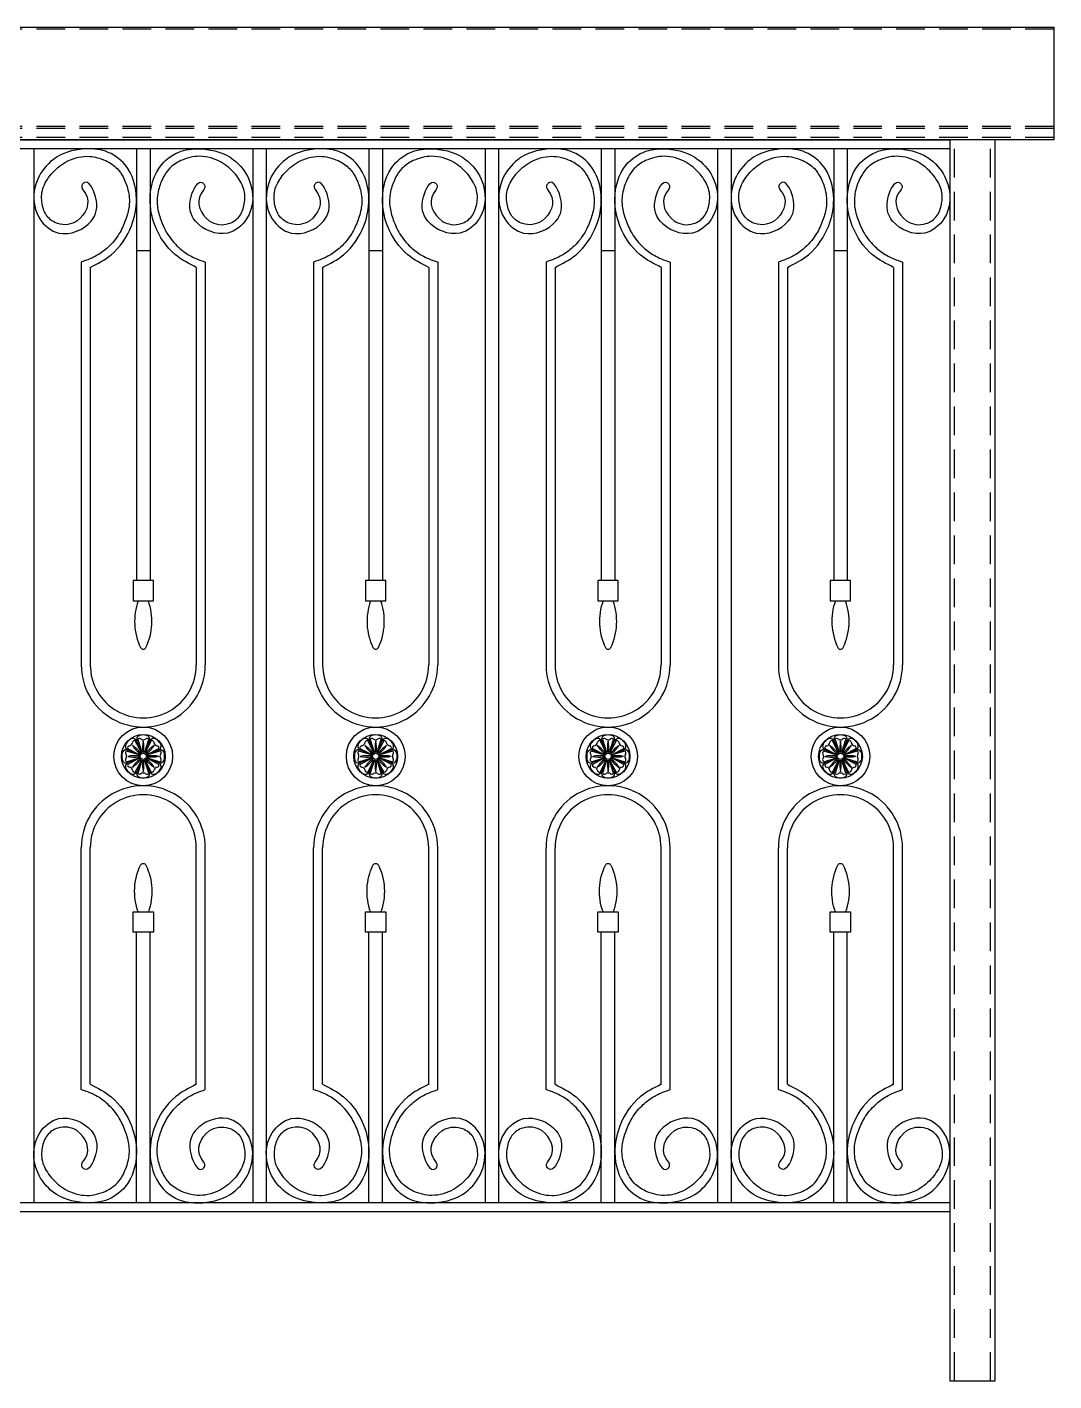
# Model space of a CAD drawing. Header units: millimetres. Extents: x -4207 to 9982, y -4789 to 6242.
# Drawn here: x 1894 to 2804, y 5042 to 6242 of the extents above; entities that cross this region are included whole.
import ezdxf

# ---------------------------------------------------------------- set-up
doc = ezdxf.new("R2010")
doc.units = ezdxf.units.MM
doc.header["$MEASUREMENT"] = 0
doc.linetypes.add('DASHED', pattern=[19.05, 12.7, -6.35])
for name, color, linetype in [('@F05_Section_Steel', 24, 'Continuous'), ('F01_Section_AL', 92, 'Continuous'), ('F22_Dim', 9, 'Continuous'), ('XX', 6, 'DASHED')]:
    doc.layers.add(name, color=color, linetype=linetype)

# ---------------------------------------------------------------- blocks, each defined once
blk = doc.blocks.new('*U11')
at = {"color": 1, "ltscale": 10}
for p, q in [((0, 0), (1620, 0)), ((0, -100), (0, 0)), ((1620, 0), (1620, -100)), ((1620, -100), (0, -100))]:
    blk.add_line(p, q, dxfattribs=at)
at = {"layer": 'XX', "ltscale": 2}
for p, q in [((1620, -2), (0, -2, 0)), ((1620, -88), (0, -88, 0)), ((1620, -90), (0, -90, 0)), ((1620, -98), (0, -98, 0))]:
    blk.add_line(p, q, dxfattribs=at)
blk = doc.blocks.new('Railing_T7_1510')
at = {"layer": '@F05_Section_Steel'}
for p, q in [((1510, 550, 0), (1470, 550, 0)), ((1470, 550, 0), (1470, -550, 0)), ((1510, -550), (1510, 550)), ((1510, 550, 0), (1510, 550, 0)), ((1470, -550, 0), (1510, -550, 0))]:
    blk.add_line(p, q, dxfattribs=at)
at = {"layer": 'F01_Section_AL', "linetype": 'ByBlock', "lineweight": -2}
for points in [[(40, 550), (1470, 550), (1470, 542), (40, 542)], [(40, -392), (1470, -392), (1470, -400), (40, -400)]]:
    blk.add_lwpolyline(points, close=True, dxfattribs=at)
at = {"layer": 'F22_Dim'}
for p, q in [((658, 542), (658, -392.1)), ((749, 542), (749, 159.4)), ((761, 542), (761, 159.4)), ((852, 542), (852, -392.1)), ((864, 542), (864, -392.1)), ((955, 542), (955, 159.4)), ((967, 542), (967, 159.4)), ((1058, 542), (1058, -392.1)), ((1070, 542), (1070, -392.1)), ((1161, 542), (1161, 159.4)), ((1173, 542), (1173, 159.4)), ((1264, 542), (1264, -392.1)), ((1276, 542), (1276, -392.1)), ((1367, 542), (1367, 159.4)), ((1379, 542), (1379, 159.4)), ((749, 452), (761, 452)), ((955, 452), (967, 452)), ((1161, 452), (1173, 452)), ((1367, 452), (1379, 452)), ((700, 441.7), (700, 84.6)), ((708, 437), (708, 84.6)), ((802, 437), (802, 84.6)), ((810, 441.7), (810, 84.6)), ((906, 441.7), (906, 84.6)), ((914, 437), (914, 84.6)), ((1008, 437), (1008, 84.6)), ((1016, 441.7), (1016, 84.6)), ((1112, 441.7), (1112, 84.6)), ((1120, 437), (1120, 84.6)), ((1214, 437), (1214, 84.6)), ((1222, 441.7), (1222, 84.6)), ((1318, 441.7), (1318, 84.6)), ((1326, 437), (1326, 84.6)), ((1420, 437), (1420, 84.6)), ((1428, 441.7), (1428, 84.6)), ((753.3, 7.1), (747.9, 17.4)), ((753.5, 7.2), (749.4, 17)), ((750.2, 18.4), (753.7, 7.3)), ((756.3, 7.3), (759.8, 18.4)), ((756.5, 7.2), (760.5, 17)), ((762.1, 17.4), (756.7, 7.1)), ((959.3, 7.1), (953.9, 17.4)), ((959.5, 7.2), (955.4, 17)), ((956.2, 18.4), (959.7, 7.3)), ((962.3, 7.3), (965.8, 18.4)), ((962.5, 7.2), (966.5, 17)), ((968.1, 17.4), (962.7, 7.1)), ((1165.3, 7.1), (1159.9, 17.4)), ((1165.5, 7.2), (1161.4, 17)), ((1162.2, 18.4), (1165.7, 7.3)), ((1168.3, 7.3), (1171.8, 18.4)), ((1168.5, 7.2), (1172.5, 17)), ((1174.1, 17.4), (1168.7, 7.1)), ((1371.3, 7.1), (1365.9, 17.4)), ((1371.5, 7.2), (1367.4, 17)), ((1368.2, 18.4), (1371.7, 7.3)), ((1374.3, 7.3), (1377.8, 18.4)), ((1374.5, 7.2), (1378.5, 17)), ((1380.1, 17.4), (1374.7, 7.1)), ((751.3, 4.9), (740.2, 8.3)), ((740.2, -1.2), (751.3, 2.3)), ((741.1, 10.7), (751.5, 5.3)), ((751.5, 1.9), (741.2, -3.6)), ((751.4, 5.1), (741.6, 9.1)), ((751.4, 2.1), (741.6, -2)), ((747.9, -10.3), (753.3, 0)), ((756.7, 0), (762.1, -10.3)), ((758.5, 5.3), (768.9, 10.7)), ((768.9, -3.5), (758.5, 1.9)), ((758.6, 5.1), (768.4, 9.1)), ((758.6, 2.1), (768.4, -2)), ((769.8, 8.3), (758.7, 4.9)), ((758.7, 2.3), (769.8, -1.2)), ((957.3, 4.9), (946.2, 8.3)), ((946.2, -1.2), (957.3, 2.3)), ((947.1, 10.7), (957.5, 5.3)), ((957.5, 1.9), (947.2, -3.6)), ((957.4, 5.1), (947.6, 9.1)), ((957.4, 2.1), (947.6, -2)), ((953.9, -10.3), (959.3, 0)), ((962.7, 0), (968.1, -10.3)), ((964.5, 5.3), (974.9, 10.7)), ((974.9, -3.5), (964.5, 1.9)), ((964.6, 5.1), (974.4, 9.1)), ((964.6, 2.1), (974.4, -2)), ((975.8, 8.3), (964.7, 4.9)), ((964.7, 2.3), (975.8, -1.2)), ((1163.3, 4.9), (1152.2, 8.3)), ((1152.2, -1.2), (1163.3, 2.3)), ((1153.1, 10.7), (1163.5, 5.3)), ((1163.5, 1.9), (1153.2, -3.6)), ((1163.4, 5.1), (1153.6, 9.1)), ((1163.4, 2.1), (1153.6, -2)), ((1159.9, -10.3), (1165.3, 0)), ((1168.7, 0), (1174.1, -10.3)), ((1170.5, 5.3), (1180.9, 10.7)), ((1180.9, -3.5), (1170.5, 1.9)), ((1170.6, 5.1), (1180.4, 9.1)), ((1170.6, 2.1), (1180.4, -2)), ((1181.8, 8.3), (1170.7, 4.9)), ((1170.7, 2.3), (1181.8, -1.2)), ((1369.3, 4.9), (1358.2, 8.3)), ((1358.2, -1.2), (1369.3, 2.3)), ((1359.1, 10.7), (1369.5, 5.3)), ((1369.5, 1.9), (1359.2, -3.6)), ((1369.4, 5.1), (1359.6, 9.1)), ((1369.4, 2.1), (1359.6, -2)), ((1365.9, -10.3), (1371.3, 0)), ((1374.7, 0), (1380.1, -10.3)), ((1376.5, 5.3), (1386.9, 10.7)), ((1386.9, -3.5), (1376.5, 1.9)), ((1376.6, 5.1), (1386.4, 9.1)), ((1376.6, 2.1), (1386.4, -2)), ((1387.8, 8.3), (1376.7, 4.9)), ((1376.7, 2.3), (1387.8, -1.2)), ((753.5, -0.1), (749.5, -9.8)), ((753.7, -0.1), (750.2, -11.3)), ((759.8, -11.3), (756.3, -0.1)), ((756.5, 0), (760.6, -9.8)), ((959.5, -0.1), (955.5, -9.8)), ((959.7, -0.1), (956.2, -11.3)), ((965.8, -11.3), (962.3, -0.1)), ((962.5, 0), (966.6, -9.8)), ((1165.5, -0.1), (1161.5, -9.8)), ((1165.7, -0.1), (1162.2, -11.3)), ((1171.8, -11.3), (1168.3, -0.1)), ((1168.5, 0), (1172.6, -9.8)), ((1371.5, -0.1), (1367.5, -9.8)), ((1371.7, -0.1), (1368.2, -11.3)), ((1377.8, -11.3), (1374.3, -0.1)), ((1374.5, 0), (1378.6, -9.8)), ((700, -291.8), (700, -77.4)), ((708, -287.1), (708, -77.4)), ((802, -287.1), (802, -77.4)), ((810, -291.8), (810, -77.4)), ((906, -291.8), (906, -77.4)), ((914, -287.1), (914, -77.4)), ((1008, -287.1), (1008, -77.4)), ((1016, -291.8), (1016, -77.4)), ((1112, -291.8), (1112, -77.4)), ((1120, -287.1), (1120, -77.4)), ((1214, -287.1), (1214, -77.4)), ((1222, -291.8), (1222, -77.4)), ((1318, -291.8), (1318, -77.4)), ((1326, -287.1), (1326, -77.4)), ((1420, -287.1), (1420, -77.4)), ((1428, -291.8), (1428, -77.4)), ((749, -392.1), (749, -152.3)), ((761, -392.1), (761, -152.3)), ((955, -392.1), (955, -152.3)), ((967, -392.1), (967, -152.3)), ((1161, -392.1), (1161, -152.3)), ((1173, -392.1), (1173, -152.3)), ((1367, -392.1), (1367, -152.3)), ((1379, -392.1), (1379, -152.3)), ((802, -287.6), (802, -287.4)), ((1008, -287.6), (1008, -287.4)), ((1214, -287.6), (1214, -287.4)), ((1420, -287.6), (1420, -287.4))]:
    blk.add_line(p, q, dxfattribs=at)
for points in [[(746, 141.4), (764, 141.4), (764, 159.4), (746, 159.4)], [(952, 141.4), (970, 141.4), (970, 159.4), (952, 159.4)], [(1158, 141.4), (1176, 141.4), (1176, 159.4), (1158, 159.4)], [(1364, 141.4), (1382, 141.4), (1382, 159.4), (1364, 159.4)], [(746, -134.3), (764, -134.3), (764, -152.3), (746, -152.3)], [(952, -134.3), (970, -134.3), (970, -152.3), (952, -152.3)], [(1158, -134.3), (1176, -134.3), (1176, -152.3), (1158, -152.3)], [(1364, -134.3), (1382, -134.3), (1382, -152.3), (1364, -152.3)]]:
    blk.add_lwpolyline(points, close=True, dxfattribs=at)
for points in [[(750.5, 141.4, 0.200872), (752.6, 100.1, 0.628431), (757.4, 100.1, 0.201045), (759.5, 141.4, -1.43212)], [(956.5, 141.4, 0.200872), (958.6, 100.1, 0.628431), (963.4, 100.1, 0.201045), (965.5, 141.4, -1.43212)], [(1162.5, 141.4, 0.200872), (1164.6, 100.1, 0.628431), (1169.4, 100.1, 0.201045), (1171.5, 141.4, -1.43212)], [(1368.5, 141.4, 0.200872), (1370.6, 100.1, 0.628431), (1375.4, 100.1, 0.201045), (1377.5, 141.4, -1.43212)], [(750.5, -134.3, -0.200872), (752.6, -92.9, -0.628431), (757.4, -92.9, -0.201045), (759.5, -134.3, 1.43212)], [(956.5, -134.3, -0.200872), (958.6, -92.9, -0.628431), (963.4, -92.9, -0.201045), (965.5, -134.3, 1.43212)], [(1162.5, -134.3, -0.200872), (1164.6, -92.9, -0.628431), (1169.4, -92.9, -0.201045), (1171.5, -134.3, 1.43212)], [(1368.5, -134.3, -0.200872), (1370.6, -92.9, -0.628431), (1375.4, -92.9, -0.201045), (1377.5, -134.3, 1.43212)]]:
    blk.add_lwpolyline(points, format="xyb", dxfattribs=at)
for centre, radius in [((755, 3.6), 26), ((961, 3.6), 26), ((1167, 3.6), 26), ((1373, 3.6), 26), ((755, 3.6), 19.4), ((961, 3.6), 19.4), ((1167, 3.6), 19.4), ((1373, 3.6), 19.4)]:
    blk.add_circle(centre, radius, dxfattribs=at)
for centre, radius, start, end in [((755, 84.6), 55, 179.9978, 0.0033), ((755, 84.6), 47, 179.9978, 0.0033), ((961, 84.6), 55, 179.9978, 0.0033), ((961, 84.6), 47, 179.9978, 0.0033), ((1167, 84.6), 55, 179.9978, 0.0033), ((1167, 84.6), 47, 179.9978, 0.0033), ((1373, 84.6), 55, 179.9978, 0.0033), ((1373, 84.6), 47, 179.9978, 0.0033), ((755, -77.4), 55, 359.9967, 180.0022), ((961, -77.4), 55, 359.9967, 180.0022), ((1167, -77.4), 55, 359.9967, 180.0022), ((1373, -77.4), 55, 359.9967, 180.0022), ((755, -77.4), 47, 359.9967, 180.0022), ((961, -77.4), 47, 359.9967, 180.0022), ((1167, -77.4), 47, 359.9967, 180.0022), ((1373, -77.4), 47, 359.9967, 180.0022)]:
    blk.add_arc(centre, radius, start, end, dxfattribs=at)
for centre, major_axis, start_param, end_param in [((743.1, 12.7), (2.77, 2.77), 1.700227, 3.534946), ((755, 3.6), (13.4, 13.4), 1.442674, 1.700227), ((742.8, 11.3), (-1.23, 1.23), -0.600911, 1.150389), ((742.2, 16.4), (-2.41, 2.41), 2.441705, 3.842789), ((745.8, 15.5), (-2.77, 2.77), 4.320344, 6.155063), ((728.4, -12.4), (21.7, 21.7), 6.164695, 6.485328), ((770.9, 30.2), (-21.7, 21.7), 1.369962, 1.690595), ((747.3, 15.8), (1.23, 1.23), 0.421716, 2.173016), ((753.1, 18.5), (2.77, 2.77), 0.914828, 2.749548), ((751.8, 17.7), (-1.23, 1.23), -1.38631, 0.36499), ((755, 3.6), (-13.4, 13.4), -0.91352, -0.655968), ((755, 21.7), (2.41, 2.41), 3.227103, 4.628187), ((785.1, 11.1), (-0.6, 30.7), 1.349454, 1.670086), ((724.9, 11.1), (-6.6, 30), 4.376947, 4.69758), ((758.2, 17.7), (-1.23, 1.23), 4.348707, 6.100007), ((756.9, 18.5), (2.77, 2.77), 5.105742, 6.940461), ((781.6, -12.3), (30.4, 4.2), 2.017312, 2.337945), ((739.1, 30.2), (-21.7, 21.7), 3.023102, 3.343735), ((764.2, 15.5), (2.77, 2.77), 0.12943, 1.964149), ((762.7, 15.8), (1.23, 1.23), 5.682274, 7.433574), ((767.8, 16.4), (-2.41, 2.41), 0.870908, 2.271992), ((755, 3.6), (13.4, 13.4), 6.155063, 6.412616), ((767.2, 11.3), (-1.23, 1.23), 3.563308, 5.314609), ((766.9, 12.7), (-2.77, 2.77), 2.749548, 4.584267), ((949.1, 12.7), (2.77, 2.77), 1.700227, 3.534946), ((961, 3.6), (13.4, 13.4), 1.442674, 1.700227), ((948.8, 11.3), (-1.23, 1.23), -0.600911, 1.150389), ((948.2, 16.4), (-2.41, 2.41), 2.441705, 3.842789), ((951.8, 15.5), (-2.77, 2.77), 4.320344, 6.155063), ((934.4, -12.4), (21.7, 21.7), 6.164695, 6.485328), ((976.9, 30.2), (-21.7, 21.7), 1.369962, 1.690595), ((953.3, 15.8), (1.23, 1.23), 0.421716, 2.173016), ((959.1, 18.5), (2.77, 2.77), 0.914828, 2.749548), ((957.8, 17.7), (-1.23, 1.23), -1.38631, 0.36499), ((961, 3.6), (-13.4, 13.4), -0.91352, -0.655968), ((961, 21.7), (2.41, 2.41), 3.227103, 4.628187), ((991.1, 11.1), (-0.6, 30.7), 1.349454, 1.670086), ((930.9, 11.1), (-6.6, 30), 4.376947, 4.69758), ((964.2, 17.7), (-1.23, 1.23), 4.348707, 6.100007), ((962.9, 18.5), (2.77, 2.77), 5.105742, 6.940461), ((987.6, -12.3), (30.4, 4.2), 2.017312, 2.337945), ((945.1, 30.2), (-21.7, 21.7), 3.023102, 3.343735), ((970.2, 15.5), (2.77, 2.77), 0.12943, 1.964149), ((968.7, 15.8), (1.23, 1.23), 5.682274, 7.433574), ((973.8, 16.4), (-2.41, 2.41), 0.870908, 2.271992), ((961, 3.6), (13.4, 13.4), 6.155063, 6.412616), ((973.2, 11.3), (-1.23, 1.23), 3.563308, 5.314609), ((972.9, 12.7), (-2.77, 2.77), 2.749548, 4.584267), ((1155.1, 12.7), (2.77, 2.77), 1.700227, 3.534946), ((1167, 3.6), (13.4, 13.4), 1.442674, 1.700227), ((1154.8, 11.3), (-1.23, 1.23), -0.600911, 1.150389), ((1154.2, 16.4), (-2.41, 2.41), 2.441705, 3.842789), ((1157.8, 15.5), (-2.77, 2.77), 4.320344, 6.155063), ((1140.4, -12.4), (21.7, 21.7), 6.164695, 6.485328), ((1182.9, 30.2), (-21.7, 21.7), 1.369962, 1.690595), ((1159.3, 15.8), (1.23, 1.23), 0.421716, 2.173016), ((1165.1, 18.5), (2.77, 2.77), 0.914828, 2.749548), ((1163.8, 17.7), (-1.23, 1.23), -1.38631, 0.36499), ((1167, 3.6), (-13.4, 13.4), -0.91352, -0.655968), ((1167, 21.7), (2.41, 2.41), 3.227103, 4.628187), ((1197.1, 11.1), (-0.6, 30.7), 1.349454, 1.670086), ((1136.9, 11.1), (-6.6, 30), 4.376947, 4.69758), ((1170.2, 17.7), (-1.23, 1.23), 4.348707, 6.100007), ((1168.9, 18.5), (2.77, 2.77), 5.105742, 6.940461), ((1193.6, -12.3), (30.4, 4.2), 2.017312, 2.337945), ((1151.1, 30.2), (-21.7, 21.7), 3.023102, 3.343735), ((1176.2, 15.5), (2.77, 2.77), 0.12943, 1.964149), ((1174.7, 15.8), (1.23, 1.23), 5.682274, 7.433574), ((1179.8, 16.4), (-2.41, 2.41), 0.870908, 2.271992), ((1167, 3.6), (13.4, 13.4), 6.155063, 6.412616), ((1179.2, 11.3), (-1.23, 1.23), 3.563308, 5.314609), ((1178.9, 12.7), (-2.77, 2.77), 2.749548, 4.584267), ((1361.1, 12.7), (2.77, 2.77), 1.700227, 3.534946), ((1373, 3.6), (13.4, 13.4), 1.442674, 1.700227), ((1360.8, 11.3), (-1.23, 1.23), -0.600911, 1.150389), ((1360.2, 16.4), (-2.41, 2.41), 2.441705, 3.842789), ((1363.8, 15.5), (-2.77, 2.77), 4.320344, 6.155063), ((1346.4, -12.4), (21.7, 21.7), 6.164695, 6.485328), ((1388.9, 30.2), (-21.7, 21.7), 1.369962, 1.690595), ((1365.3, 15.8), (1.23, 1.23), 0.421716, 2.173016), ((1371.1, 18.5), (2.77, 2.77), 0.914828, 2.749548), ((1369.8, 17.7), (-1.23, 1.23), -1.38631, 0.36499), ((1373, 3.6), (-13.4, 13.4), -0.91352, -0.655968), ((1373, 21.7), (2.41, 2.41), 3.227103, 4.628187), ((1403.1, 11.1), (-0.6, 30.7), 1.349454, 1.670086), ((1342.9, 11.1), (-6.6, 30), 4.376947, 4.69758), ((1376.2, 17.7), (-1.23, 1.23), 4.348707, 6.100007), ((1374.9, 18.5), (2.77, 2.77), 5.105742, 6.940461), ((1399.6, -12.3), (30.4, 4.2), 2.017312, 2.337945), ((1357.1, 30.2), (-21.7, 21.7), 3.023102, 3.343735), ((1382.2, 15.5), (2.77, 2.77), 0.12943, 1.964149), ((1380.7, 15.8), (1.23, 1.23), 5.682274, 7.433574), ((1385.8, 16.4), (-2.41, 2.41), 0.870908, 2.271992), ((1373, 3.6), (13.4, 13.4), 6.155063, 6.412616), ((1385.2, 11.3), (-1.23, 1.23), 3.563308, 5.314609), ((1384.9, 12.7), (-2.77, 2.77), 2.749548, 4.584267), ((755, 3.6), (-18.9, 0.5), -0.104056, 0.153497), ((740.1, 5.5), (2.77, 2.77), 0.393353, 2.228072), ((740.1, 1.6), (-2.77, 2.77), 0.914828, 2.749548), ((740.9, 6.7), (1.23, 1.23), 1.207114, 2.958414), ((740.9, 0.4), (-1.23, 1.23), 0.184487, 1.935787), ((736.8, 3.6), (2.41, 2.41), 4.797899, 6.198983), ((747.5, -26.5), (21.7, 21.7), 0.666908, 0.98754), ((747.4, 33.6), (-30.7, 1.5), 1.418286, 1.738919), ((770.9, -23), (21.7, 21.7), 1.452306, 1.772939), ((728.4, 19.5), (-21.7, 21.7), 2.940758, 3.261391), ((755, 3.6), (3.91, 0.3), 4.635119236226924, 10.91830454340651), ((755, 3.6), (-2.51, 1.36), 2.068645, 8.35183), ((781.6, 19.5), (-27.2, 14.3), 1.152321, 1.472953), ((739.1, -23), (21.7, 21.7), 6.082351, 6.402984), ((762.6, -26.5), (21.7, 21.7), 0.584564, 0.905196), ((762.5, 33.7), (-21.7, 21.7), 2.237704, 2.558337), ((769.9, 5.5), (2.77, 2.77), 5.627217, 7.461937), ((769.9, 1.7), (2.77, 2.77), 3.534946, 5.369665), ((773.2, 3.6), (2.41, 2.41), 1.656307, 3.05739), ((769.1, 6.8), (1.23, 1.23), 4.896876, 6.648176), ((769.1, 0.4), (1.23, 1.23), 4.348707, 6.100007), ((755, 3.6), (13.4, 13.4), 5.369665, 5.627217), ((961, 3.6), (-18.9, 0.5), -0.104056, 0.153497), ((946.1, 5.5), (2.77, 2.77), 0.393353, 2.228072), ((946.1, 1.6), (-2.77, 2.77), 0.914828, 2.749548), ((946.9, 6.7), (1.23, 1.23), 1.207114, 2.958414), ((946.9, 0.4), (-1.23, 1.23), 0.184487, 1.935787), ((942.8, 3.6), (2.41, 2.41), 4.797899, 6.198983), ((953.5, -26.5), (21.7, 21.7), 0.666908, 0.98754), ((953.4, 33.6), (-30.7, 1.5), 1.418286, 1.738919), ((976.9, -23), (21.7, 21.7), 1.452306, 1.772939), ((934.4, 19.5), (-21.7, 21.7), 2.940758, 3.261391), ((961, 3.6), (3.91, 0.3), 4.635119236226924, 10.91830454340651), ((961, 3.6), (-2.51, 1.36), 2.068645, 8.35183), ((987.6, 19.5), (-27.2, 14.3), 1.152321, 1.472953), ((945.1, -23), (21.7, 21.7), 6.082351, 6.402984), ((968.6, -26.5), (21.7, 21.7), 0.584564, 0.905196), ((968.5, 33.7), (-21.7, 21.7), 2.237704, 2.558337), ((975.9, 5.5), (2.77, 2.77), 5.627217, 7.461937), ((975.9, 1.7), (2.77, 2.77), 3.534946, 5.369665), ((979.2, 3.6), (2.41, 2.41), 1.656307, 3.05739), ((975.1, 6.8), (1.23, 1.23), 4.896876, 6.648176), ((975.1, 0.4), (1.23, 1.23), 4.348707, 6.100007), ((961, 3.6), (13.4, 13.4), 5.369665, 5.627217), ((1167, 3.6), (-18.9, 0.5), -0.104056, 0.153497), ((1152.1, 5.5), (2.77, 2.77), 0.393353, 2.228072), ((1152.1, 1.6), (-2.77, 2.77), 0.914828, 2.749548), ((1152.9, 6.7), (1.23, 1.23), 1.207114, 2.958414), ((1152.9, 0.4), (-1.23, 1.23), 0.184487, 1.935787), ((1148.8, 3.6), (2.41, 2.41), 4.797899, 6.198983), ((1159.5, -26.5), (21.7, 21.7), 0.666908, 0.98754), ((1159.4, 33.6), (-30.7, 1.5), 1.418286, 1.738919), ((1182.9, -23), (21.7, 21.7), 1.452306, 1.772939), ((1140.4, 19.5), (-21.7, 21.7), 2.940758, 3.261391), ((1167, 3.6), (3.91, 0.3), 4.635119236226924, 10.91830454340651), ((1167, 3.6), (-2.51, 1.36), 2.068645, 8.35183), ((1193.6, 19.5), (-27.2, 14.3), 1.152321, 1.472953), ((1151.1, -23), (21.7, 21.7), 6.082351, 6.402984), ((1174.6, -26.5), (21.7, 21.7), 0.584564, 0.905196), ((1174.5, 33.7), (-21.7, 21.7), 2.237704, 2.558337), ((1181.9, 5.5), (2.77, 2.77), 5.627217, 7.461937), ((1181.9, 1.7), (2.77, 2.77), 3.534946, 5.369665), ((1185.2, 3.6), (2.41, 2.41), 1.656307, 3.05739), ((1181.1, 6.8), (1.23, 1.23), 4.896876, 6.648176), ((1181.1, 0.4), (1.23, 1.23), 4.348707, 6.100007), ((1167, 3.6), (13.4, 13.4), 5.369665, 5.627217), ((1373, 3.6), (-18.9, 0.5), -0.104056, 0.153497), ((1358.1, 5.5), (2.77, 2.77), 0.393353, 2.228072), ((1358.1, 1.6), (-2.77, 2.77), 0.914828, 2.749548), ((1358.9, 6.7), (1.23, 1.23), 1.207114, 2.958414), ((1358.9, 0.4), (-1.23, 1.23), 0.184487, 1.935787), ((1354.8, 3.6), (2.41, 2.41), 4.797899, 6.198983), ((1365.5, -26.5), (21.7, 21.7), 0.666908, 0.98754), ((1365.4, 33.6), (-30.7, 1.5), 1.418286, 1.738919), ((1388.9, -23), (21.7, 21.7), 1.452306, 1.772939), ((1346.4, 19.5), (-21.7, 21.7), 2.940758, 3.261391), ((1373, 3.6), (3.91, 0.3), 4.635119236226924, 10.91830454340651), ((1373, 3.6), (-2.51, 1.36), 2.068645, 8.35183), ((1399.6, 19.5), (-27.2, 14.3), 1.152321, 1.472953), ((1357.1, -23), (21.7, 21.7), 6.082351, 6.402984), ((1380.6, -26.5), (21.7, 21.7), 0.584564, 0.905196), ((1380.5, 33.7), (-21.7, 21.7), 2.237704, 2.558337), ((1387.9, 5.5), (2.77, 2.77), 5.627217, 7.461937), ((1387.9, 1.7), (2.77, 2.77), 3.534946, 5.369665), ((1391.2, 3.6), (2.41, 2.41), 1.656307, 3.05739), ((1387.1, 6.8), (1.23, 1.23), 4.896876, 6.648176), ((1387.1, 0.4), (1.23, 1.23), 4.348707, 6.100007), ((1373, 3.6), (13.4, 13.4), 5.369665, 5.627217), ((743.1, -5.6), (-2.77, 2.77), -0.392045, 1.442674), ((755, 3.6), (-13.4, 13.4), 1.442674, 1.700227), ((742.8, -4.2), (-1.23, 1.23), 0.421716, 2.173016), ((742.2, -9.3), (-2.41, 2.41), 4.012501, 5.413585), ((745.8, -8.3), (-2.77, 2.77), 1.700227, 3.534946), ((747.3, -8.7), (1.23, 1.23), 2.540681, 4.291981), ((753.1, -11.3), (-2.77, 2.77), 0.393353, 2.228072), ((751.8, -10.6), (1.23, 1.23), 2.77791, 4.52921), ((755, -14.6), (-2.41, 2.41), -1.485286, -0.084202), ((785.1, -4), (30.6, 2.2), 2.95277, 3.273403), ((724.9, -4), (30.7, 1.6), -0.252916, 0.067716), ((758.2, -10.5), (1.23, 1.23), 3.326079, 5.077379), ((756.9, -11.3), (-2.77, 2.77), 2.485625, 4.320344), ((764.2, -8.3), (-2.77, 2.77), 1.178751, 3.01347), ((762.7, -8.7), (-1.23, 1.23), 1.992512, 3.743812), ((767.9, -9.3), (-2.41, 2.41), -0.699888, 0.701196), ((755, 3.6), (13.4, 13.4), 4.584267, 4.841819), ((767.2, -4.2), (-1.23, 1.23), 2.540681, 4.291981), ((766.9, -5.6), (2.77, 2.77), 4.841819, 6.676538), ((949.1, -5.6), (-2.77, 2.77), -0.392045, 1.442674), ((961, 3.6), (-13.4, 13.4), 1.442674, 1.700227), ((948.8, -4.2), (-1.23, 1.23), 0.421716, 2.173016), ((948.2, -9.3), (-2.41, 2.41), 4.012501, 5.413585), ((951.8, -8.3), (-2.77, 2.77), 1.700227, 3.534946), ((953.3, -8.7), (1.23, 1.23), 2.540681, 4.291981), ((959.1, -11.3), (-2.77, 2.77), 0.393353, 2.228072), ((957.8, -10.6), (1.23, 1.23), 2.77791, 4.52921), ((961, -14.6), (-2.41, 2.41), -1.485286, -0.084202), ((991.1, -4), (30.6, 2.2), 2.95277, 3.273403), ((930.9, -4), (30.7, 1.6), -0.252916, 0.067716), ((964.2, -10.5), (1.23, 1.23), 3.326079, 5.077379), ((962.9, -11.3), (-2.77, 2.77), 2.485625, 4.320344), ((970.2, -8.3), (-2.77, 2.77), 1.178751, 3.01347), ((968.7, -8.7), (-1.23, 1.23), 1.992512, 3.743812), ((973.9, -9.3), (-2.41, 2.41), -0.699888, 0.701196), ((961, 3.6), (13.4, 13.4), 4.584267, 4.841819), ((973.2, -4.2), (-1.23, 1.23), 2.540681, 4.291981), ((972.9, -5.6), (2.77, 2.77), 4.841819, 6.676538), ((1155.1, -5.6), (-2.77, 2.77), -0.392045, 1.442674), ((1167, 3.6), (-13.4, 13.4), 1.442674, 1.700227), ((1154.8, -4.2), (-1.23, 1.23), 0.421716, 2.173016), ((1154.2, -9.3), (-2.41, 2.41), 4.012501, 5.413585), ((1157.8, -8.3), (-2.77, 2.77), 1.700227, 3.534946), ((1159.3, -8.7), (1.23, 1.23), 2.540681, 4.291981), ((1165.1, -11.3), (-2.77, 2.77), 0.393353, 2.228072), ((1163.8, -10.6), (1.23, 1.23), 2.77791, 4.52921), ((1167, -14.6), (-2.41, 2.41), -1.485286, -0.084202), ((1197.1, -4), (30.6, 2.2), 2.95277, 3.273403), ((1136.9, -4), (30.7, 1.6), -0.252916, 0.067716), ((1170.2, -10.5), (1.23, 1.23), 3.326079, 5.077379), ((1168.9, -11.3), (-2.77, 2.77), 2.485625, 4.320344), ((1176.2, -8.3), (-2.77, 2.77), 1.178751, 3.01347), ((1174.7, -8.7), (-1.23, 1.23), 1.992512, 3.743812), ((1179.9, -9.3), (-2.41, 2.41), -0.699888, 0.701196), ((1167, 3.6), (13.4, 13.4), 4.584267, 4.841819), ((1179.2, -4.2), (-1.23, 1.23), 2.540681, 4.291981), ((1178.9, -5.6), (2.77, 2.77), 4.841819, 6.676538), ((1361.1, -5.6), (-2.77, 2.77), -0.392045, 1.442674), ((1373, 3.6), (-13.4, 13.4), 1.442674, 1.700227), ((1360.8, -4.2), (-1.23, 1.23), 0.421716, 2.173016), ((1360.2, -9.3), (-2.41, 2.41), 4.012501, 5.413585), ((1363.8, -8.3), (-2.77, 2.77), 1.700227, 3.534946), ((1365.3, -8.7), (1.23, 1.23), 2.540681, 4.291981), ((1371.1, -11.3), (-2.77, 2.77), 0.393353, 2.228072), ((1369.8, -10.6), (1.23, 1.23), 2.77791, 4.52921), ((1373, -14.6), (-2.41, 2.41), -1.485286, -0.084202), ((1403.1, -4), (30.6, 2.2), 2.95277, 3.273403), ((1342.9, -4), (30.7, 1.6), -0.252916, 0.067716), ((1376.2, -10.5), (1.23, 1.23), 3.326079, 5.077379), ((1374.9, -11.3), (-2.77, 2.77), 2.485625, 4.320344), ((1382.2, -8.3), (-2.77, 2.77), 1.178751, 3.01347), ((1380.7, -8.7), (-1.23, 1.23), 1.992512, 3.743812), ((1385.9, -9.3), (-2.41, 2.41), -0.699888, 0.701196), ((1373, 3.6), (13.4, 13.4), 4.584267, 4.841819), ((1385.2, -4.2), (-1.23, 1.23), 2.540681, 4.291981), ((1384.9, -5.6), (2.77, 2.77), 4.841819, 6.676538), ((755, 3.6), (13.4, 13.4), 3.798869, 4.056421), ((961, 3.6), (13.4, 13.4), 3.798869, 4.056421), ((1167, 3.6), (13.4, 13.4), 3.798869, 4.056421), ((1373, 3.6), (13.4, 13.4), 3.798869, 4.056421)]:
    blk.add_ellipse(centre, major_axis=major_axis, ratio=1, start_param=start_param, end_param=end_param, dxfattribs=at)
for points in [[(708, 437), (714.5, 440.3), (730.4, 448.4), (745.4, 471.1), (751.2, 499.9), (743.7, 526.9), (722.6, 541.5), (699.2, 543.1), (675.6, 536.3), (656.4, 511.6), (656.7, 482.7), (682.2, 461.6), (710.9, 474.1), (716.5, 495.1), (705.8, 516.3), (698.7, 508.1), (710.4, 497.8), (700.6, 476), (680.7, 473.4), (668.7, 481.7), (664.6, 494.1), (664.6, 506.8), (673.5, 520.9), (686.3, 531.8), (704.2, 537.2), (720.6, 533), (731.6, 525.9), (737.9, 516.3), (742.2, 505.2), (743.4, 491.8), (739.5, 478.8), (734, 465.9), (725, 455.4), (713.8, 446.7), (705.4, 443.6), (700, 441.7)], [(802, 437), (795.5, 440.3), (779.6, 448.4), (764.6, 471.1), (758.8, 499.9), (766.3, 526.9), (787.4, 541.5), (810.8, 543.1), (834.4, 536.3), (853.6, 511.6), (853.3, 482.7), (827.8, 461.6), (799.1, 474.1), (793.5, 495.1), (804.2, 516.3), (811.3, 508.1), (799.6, 497.8), (809.4, 476), (829.3, 473.4), (841.3, 481.7), (845.4, 494.1), (845.4, 506.8), (836.5, 520.9), (823.7, 531.8), (805.8, 537.2), (789.4, 533), (778.4, 525.9), (772.1, 516.3), (767.8, 505.2), (766.6, 491.8), (770.5, 478.8), (776, 465.9), (785, 455.4), (796.2, 446.7), (804.6, 443.6), (810, 441.7)], [(914, 437), (920.5, 440.3), (936.4, 448.4), (951.4, 471.1), (957.2, 499.9), (949.7, 526.9), (928.6, 541.5), (905.2, 543.1), (881.6, 536.3), (862.4, 511.6), (862.7, 482.7), (888.2, 461.6), (916.9, 474.1), (922.5, 495.1), (911.8, 516.3), (904.7, 508.1), (916.4, 497.8), (906.6, 476), (886.7, 473.4), (874.7, 481.7), (870.6, 494.1), (870.6, 506.8), (879.5, 520.9), (892.3, 531.8), (910.2, 537.2), (926.6, 533), (937.6, 525.9), (943.9, 516.3), (948.2, 505.2), (949.4, 491.8), (945.5, 478.8), (940, 465.9), (931, 455.4), (919.8, 446.7), (911.4, 443.6), (906, 441.7)], [(1008, 437), (1001.5, 440.3), (985.6, 448.4), (970.6, 471.1), (964.8, 499.9), (972.3, 526.9), (993.4, 541.5), (1016.8, 543.1), (1040.4, 536.3), (1059.6, 511.6), (1059.3, 482.7), (1033.8, 461.6), (1005.1, 474.1), (999.5, 495.1), (1010.2, 516.3), (1017.3, 508.1), (1005.6, 497.8), (1015.4, 476), (1035.3, 473.4), (1047.3, 481.7), (1051.4, 494.1), (1051.4, 506.8), (1042.5, 520.9), (1029.7, 531.8), (1011.8, 537.2), (995.4, 533), (984.4, 525.9), (978.1, 516.3), (973.8, 505.2), (972.6, 491.8), (976.5, 478.8), (982, 465.9), (991, 455.4), (1002.2, 446.7), (1010.6, 443.6), (1016, 441.7)], [(1120, 437), (1126.5, 440.3), (1142.4, 448.4), (1157.4, 471.1), (1163.2, 499.9), (1155.7, 526.9), (1134.6, 541.5), (1111.2, 543.1), (1087.6, 536.3), (1068.4, 511.6), (1068.7, 482.7), (1094.2, 461.6), (1122.9, 474.1), (1128.5, 495.1), (1117.8, 516.3), (1110.7, 508.1), (1122.4, 497.8), (1112.6, 476), (1092.7, 473.4), (1080.7, 481.7), (1076.6, 494.1), (1076.6, 506.8), (1085.5, 520.9), (1098.3, 531.8), (1116.2, 537.2), (1132.6, 533), (1143.6, 525.9), (1149.9, 516.3), (1154.2, 505.2), (1155.4, 491.8), (1151.5, 478.8), (1146, 465.9), (1137, 455.4), (1125.8, 446.7), (1117.4, 443.6), (1112, 441.7)], [(1214, 437), (1207.5, 440.3), (1191.6, 448.4), (1176.6, 471.1), (1170.8, 499.9), (1178.3, 526.9), (1199.4, 541.5), (1222.8, 543.1), (1246.4, 536.3), (1265.6, 511.6), (1265.3, 482.7), (1239.8, 461.6), (1211.1, 474.1), (1205.5, 495.1), (1216.2, 516.3), (1223.3, 508.1), (1211.6, 497.8), (1221.4, 476), (1241.3, 473.4), (1253.3, 481.7), (1257.4, 494.1), (1257.4, 506.8), (1248.5, 520.9), (1235.7, 531.8), (1217.8, 537.2), (1201.4, 533), (1190.4, 525.9), (1184.1, 516.3), (1179.8, 505.2), (1178.6, 491.8), (1182.5, 478.8), (1188, 465.9), (1197, 455.4), (1208.2, 446.7), (1216.6, 443.6), (1222, 441.7)], [(1326, 437), (1332.5, 440.3), (1348.4, 448.4), (1363.4, 471.1), (1369.2, 499.9), (1361.7, 526.9), (1340.6, 541.5), (1317.2, 543.1), (1293.6, 536.3), (1274.4, 511.6), (1274.7, 482.7), (1300.2, 461.6), (1328.9, 474.1), (1334.5, 495.1), (1323.8, 516.3), (1316.7, 508.1), (1328.4, 497.8), (1318.6, 476), (1298.7, 473.4), (1286.7, 481.7), (1282.6, 494.1), (1282.6, 506.8), (1291.5, 520.9), (1304.3, 531.8), (1322.2, 537.2), (1338.6, 533), (1349.6, 525.9), (1355.9, 516.3), (1360.2, 505.2), (1361.4, 491.8), (1357.5, 478.8), (1352, 465.9), (1343, 455.4), (1331.8, 446.7), (1323.4, 443.6), (1318, 441.7)], [(1420, 437), (1413.5, 440.3), (1397.6, 448.4), (1382.6, 471.1), (1376.8, 499.9), (1384.3, 526.9), (1405.4, 541.5), (1428.8, 543.1), (1452.4, 536.3), (1471.6, 511.6), (1471.3, 482.7), (1445.8, 461.6), (1417.1, 474.1), (1411.5, 495.1), (1422.2, 516.3), (1429.3, 508.1), (1417.6, 497.8), (1427.4, 476), (1447.3, 473.4), (1459.3, 481.7), (1463.4, 494.1), (1463.4, 506.8), (1454.5, 520.9), (1441.7, 531.8), (1423.8, 537.2), (1407.4, 533), (1396.4, 525.9), (1390.1, 516.3), (1385.8, 505.2), (1384.6, 491.8), (1388.5, 478.8), (1394, 465.9), (1403, 455.4), (1414.2, 446.7), (1422.6, 443.6), (1428, 441.7)], [(708, -287.1), (714.5, -290.4), (730.4, -298.5), (745.4, -321.1), (751.2, -350), (743.7, -377), (722.6, -391.6), (699.2, -393.2), (675.6, -386.4), (656.4, -361.7), (656.7, -332.8), (682.2, -311.7), (710.9, -324.2), (716.5, -345.2), (705.8, -366.4), (698.7, -358.2), (710.4, -347.9), (700.6, -326.1), (680.7, -323.5), (668.7, -331.8), (664.6, -344.1), (664.6, -356.9), (673.5, -371), (686.3, -381.9), (704.2, -387.3), (720.6, -383.1), (731.6, -376), (737.9, -366.4), (742.2, -355.3), (743.4, -341.9), (739.5, -328.9), (734, -316), (725, -305.5), (713.8, -296.8), (705.4, -293.7), (700, -291.8)], [(802, -287.1), (795.5, -290.4), (779.6, -298.5), (764.6, -321.1), (758.8, -350), (766.3, -377), (787.4, -391.6), (810.8, -393.2), (834.4, -386.4), (853.6, -361.7), (853.3, -332.8), (827.8, -311.7), (799.1, -324.2), (793.5, -345.2), (804.2, -366.4), (811.3, -358.2), (799.6, -347.9), (809.4, -326.1), (829.3, -323.5), (841.3, -331.8), (845.4, -344.1), (845.4, -356.9), (836.5, -371), (823.7, -381.9), (805.8, -387.3), (789.4, -383.1), (778.4, -376), (772.1, -366.4), (767.8, -355.3), (766.6, -341.9), (770.5, -328.9), (776, -316), (785, -305.5), (796.2, -296.8), (804.6, -293.7), (810, -291.8)], [(914, -287.1), (920.5, -290.4), (936.4, -298.5), (951.4, -321.1), (957.2, -350), (949.7, -377), (928.6, -391.6), (905.2, -393.2), (881.6, -386.4), (862.4, -361.7), (862.7, -332.8), (888.2, -311.7), (916.9, -324.2), (922.5, -345.2), (911.8, -366.4), (904.7, -358.2), (916.4, -347.9), (906.6, -326.1), (886.7, -323.5), (874.7, -331.8), (870.6, -344.1), (870.6, -356.9), (879.5, -371), (892.3, -381.9), (910.2, -387.3), (926.6, -383.1), (937.6, -376), (943.9, -366.4), (948.2, -355.3), (949.4, -341.9), (945.5, -328.9), (940, -316), (931, -305.5), (919.8, -296.8), (911.4, -293.7), (906, -291.8)], [(1008, -287.1), (1001.5, -290.4), (985.6, -298.5), (970.6, -321.1), (964.8, -350), (972.3, -377), (993.4, -391.6), (1016.8, -393.2), (1040.4, -386.4), (1059.6, -361.7), (1059.3, -332.8), (1033.8, -311.7), (1005.1, -324.2), (999.5, -345.2), (1010.2, -366.4), (1017.3, -358.2), (1005.6, -347.9), (1015.4, -326.1), (1035.3, -323.5), (1047.3, -331.8), (1051.4, -344.1), (1051.4, -356.9), (1042.5, -371), (1029.7, -381.9), (1011.8, -387.3), (995.4, -383.1), (984.4, -376), (978.1, -366.4), (973.8, -355.3), (972.6, -341.9), (976.5, -328.9), (982, -316), (991, -305.5), (1002.2, -296.8), (1010.6, -293.7), (1016, -291.8)], [(1120, -287.1), (1126.5, -290.4), (1142.4, -298.5), (1157.4, -321.1), (1163.2, -350), (1155.7, -377), (1134.6, -391.6), (1111.2, -393.2), (1087.6, -386.4), (1068.4, -361.7), (1068.7, -332.8), (1094.2, -311.7), (1122.9, -324.2), (1128.5, -345.2), (1117.8, -366.4), (1110.7, -358.2), (1122.4, -347.9), (1112.6, -326.1), (1092.7, -323.5), (1080.7, -331.8), (1076.6, -344.1), (1076.6, -356.9), (1085.5, -371), (1098.3, -381.9), (1116.2, -387.3), (1132.6, -383.1), (1143.6, -376), (1149.9, -366.4), (1154.2, -355.3), (1155.4, -341.9), (1151.5, -328.9), (1146, -316), (1137, -305.5), (1125.8, -296.8), (1117.4, -293.7), (1112, -291.8)], [(1214, -287.1), (1207.5, -290.4), (1191.6, -298.5), (1176.6, -321.1), (1170.8, -350), (1178.3, -377), (1199.4, -391.6), (1222.8, -393.2), (1246.4, -386.4), (1265.6, -361.7), (1265.3, -332.8), (1239.8, -311.7), (1211.1, -324.2), (1205.5, -345.2), (1216.2, -366.4), (1223.3, -358.2), (1211.6, -347.9), (1221.4, -326.1), (1241.3, -323.5), (1253.3, -331.8), (1257.4, -344.1), (1257.4, -356.9), (1248.5, -371), (1235.7, -381.9), (1217.8, -387.3), (1201.4, -383.1), (1190.4, -376), (1184.1, -366.4), (1179.8, -355.3), (1178.6, -341.9), (1182.5, -328.9), (1188, -316), (1197, -305.5), (1208.2, -296.8), (1216.6, -293.7), (1222, -291.8)], [(1326, -287.1), (1332.5, -290.4), (1348.4, -298.5), (1363.4, -321.1), (1369.2, -350), (1361.7, -377), (1340.6, -391.6), (1317.2, -393.2), (1293.6, -386.4), (1274.4, -361.7), (1274.7, -332.8), (1300.2, -311.7), (1328.9, -324.2), (1334.5, -345.2), (1323.8, -366.4), (1316.7, -358.2), (1328.4, -347.9), (1318.6, -326.1), (1298.7, -323.5), (1286.7, -331.8), (1282.6, -344.1), (1282.6, -356.9), (1291.5, -371), (1304.3, -381.9), (1322.2, -387.3), (1338.6, -383.1), (1349.6, -376), (1355.9, -366.4), (1360.2, -355.3), (1361.4, -341.9), (1357.5, -328.9), (1352, -316), (1343, -305.5), (1331.8, -296.8), (1323.4, -293.7), (1318, -291.8)], [(1420, -287.1), (1413.5, -290.4), (1397.6, -298.5), (1382.6, -321.1), (1376.8, -350), (1384.3, -377), (1405.4, -391.6), (1428.8, -393.2), (1452.4, -386.4), (1471.6, -361.7), (1471.3, -332.8), (1445.8, -311.7), (1417.1, -324.2), (1411.5, -345.2), (1422.2, -366.4), (1429.3, -358.2), (1417.6, -347.9), (1427.4, -326.1), (1447.3, -323.5), (1459.3, -331.8), (1463.4, -344.1), (1463.4, -356.9), (1454.5, -371), (1441.7, -381.9), (1423.8, -387.3), (1407.4, -383.1), (1396.4, -376), (1390.1, -366.4), (1385.8, -355.3), (1384.6, -341.9), (1388.5, -328.9), (1394, -316), (1403, -305.5), (1414.2, -296.8), (1422.6, -293.7), (1428, -291.8)]]:
    blk.add_open_spline(points, degree=3, knots=[0.532281, 0.532281, 0.532281, 0.532281, 25.118339, 60.592545, 87.92303, 124.290758, 148.258371, 170.136848, 202.566563, 226.626259, 267.454251, 290.88497, 325.422671, 350.247358, 368.654908, 372.058655, 380.991578, 409.599569, 429.311605, 442.458814, 455.767862, 471.818761, 487.594145, 506.071362, 528.56382, 547.965043, 561.909491, 572.185649, 586.176334, 602.387967, 616.718716, 631.991931, 649.727919, 663.2013, 679.809908, 679.809908, 679.809908, 679.809908], dxfattribs=at)
at = {"layer": 'XX', "ltscale": 2}
for p, q in [((1474, -550, 0), (1474, 550)), ((1506, -550, 0), (1506.1, 550))]:
    blk.add_line(p, q, dxfattribs=at)

msp = doc.modelspace()

# ---------------------------------------------------------------- block references
msp.add_blockref('*U11', (1184.26, 6242.27))
at = {"ltscale": 10}
msp.add_blockref('Railing_T7_1510', (1242.07, 5592.27, 0), dxfattribs=at)

doc.saveas('drawing.dxf')
